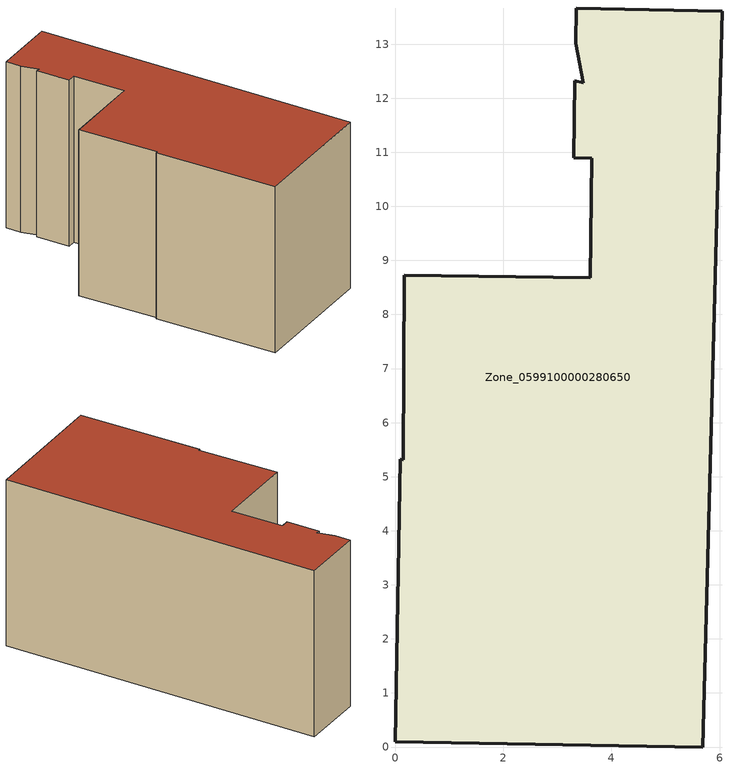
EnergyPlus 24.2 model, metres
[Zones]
Zone_0599100000280650
 floor ground (C_G): 0,0.1 0.09,5.32 0.15,5.31 0.17,8.73 3.61,8.68 3.64,10.89 3.3,10.9 3.33,12.32 3.48,12.29 3.34,13.02 3.35,13.67 6.05,13.61 5.69,0 z0
 wall outside (C_F): 6.05,13.61 3.35,13.67 3.34,13.02 3.48,12.29 3.33,12.32 3.3,10.9 3.64,10.89 3.61,8.68 0.17,8.73 0.15,5.31 0.09,5.32 0,0.1 5.69,0 6.05,13.61 z0:7.3
 roof outside (C_R): 0.09,5.32 0,0.1 5.69,0 6.05,13.61 3.35,13.67 3.34,13.02 3.48,12.29 3.33,12.32 3.3,10.9 3.64,10.89 3.61,8.68 0.17,8.73 0.15,5.31 z7.3
[BUILDING]
Pand.0599100000280650: North Axis=0; Terrain=City; Loads Convergence Tolerance Value=0.04; Temperature Convergence Tolerance Value=0.4; Solar Distribution=FullExterior; Maximum Number of Warmup Days=25; Minimum Number of Warmup Days=1
[Site:Location]
Rotterdam.The.Hague.AP_ZH_NLD Design_Conditions: Latitude=51.96; Longitude=4.45; Time Zone=1; Elevation=-4.5
[SITE:GROUNDTEMPERATURE:BUILDINGSURFACE]
18, 18, 18, 18, 18, 18, 18, 18, 18, 18, 18, 18
[MATERIAL] Thermal Absorptance=0.9; Solar Absorptance=0.7; Visible Absorptance=0.7
Name | Roughness | Thickness | Conductivity | Density | Specific Heat
G.TC.1975-1991 | MediumSmooth | 0.15 | 0.288461 | 540 | 1210
F.TC.1975-1991 | Rough | 0.3 | 0.230769 | 1920 | 840
R.TC.1975-1991 | MediumRough | 0.2 | 0.153846 | 1500 | 1000
[CONSTRUCTION]
C_G: G.TC.1975-1991
C_F: F.TC.1975-1991
C_R: R.TC.1975-1991
[ZONE]
Zone_0599100000280650: Type=1; Multiplier=1; Ceiling Height=Autocalculate; Volume=Autocalculate; Floor Area=autocalculate; Part of Total Floor Area=Yes
[ZONEINFILTRATION:DESIGNFLOWRATE]
Infil_Zone_0599100000280650: Zone or ZoneList or Space or SpaceList=Zone_0599100000280650; Schedule=AlwaysOn; Design Flow Rate Calculation Method=Flow/Area; Flow Rate per Floor Area=0.003; Constant Term Coefficient=1; Temperature Term Coefficient=0; Velocity Term Coefficient=0; Velocity Squared Term Coefficient=0
[HVACTEMPLATE:ZONE:IDEALLOADSAIRSYSTEM]
Zone_0599100000280650: Maximum Heating Supply Air Temperature=50; Minimum Cooling Supply Air Temperature=13; Maximum Heating Supply Air Humidity Ratio=0.0156; Minimum Cooling Supply Air Humidity Ratio=0.0077; Heating Limit=NoLimit; Cooling Limit=NoLimit; Dehumidification Control Type=ConstantSensibleHeatRatio; Cooling Sensible Heat Ratio=0.7; Dehumidification Setpoint=60; Humidification Control Type=None; Humidification Setpoint=30; Outdoor Air Method=None; Outdoor Air Flow Rate per Person=0.00944; Outdoor Air Flow Rate per Zone Floor Area=0; Outdoor Air Flow Rate per Zone=0; Demand Controlled Ventilation Type=None; Outdoor Air Economizer Type=NoEconomizer; Heat Recovery Type=None; Sensible Heat Recovery Effectiveness=0.7; Latent Heat Recovery Effectiveness=0.65
[ZONECONTROL:THERMOSTAT]
ThermostatControl_Zone_0599100000280650: Zone or ZoneList=Zone_0599100000280650; Control Type Schedule=DualSetpointControlType; Control 1=Thermostat_Zone_0599100000280650; Temperature Difference Between Cutout And Setpoint=0
[THERMOSTATSETPOINT:DUALSETPOINT]
Thermostat_Zone_0599100000280650: Heating Setpoint Temperature Schedule=HeatingSetpoint_Zone_0599100000280650; Cooling Setpoint Temperature Schedule=CoolingSetpoint_Zone_0599100000280650
[SCHEDULE:COMPACT]
HeatingSetpoint_Zone_0599100000280650: Through: 12/31, For: AllDays, Until: 24:00, 21
CoolingSetpoint_Zone_0599100000280650: Through: 12/31, For: AllDays, Until: 24:00, 24
DualSetpointControlType: Through: 12/31, For: AllDays, Until: 24:00, 4
AlwaysOn: Through: 12/31, For: AllDays, Until: 24:00, 1
